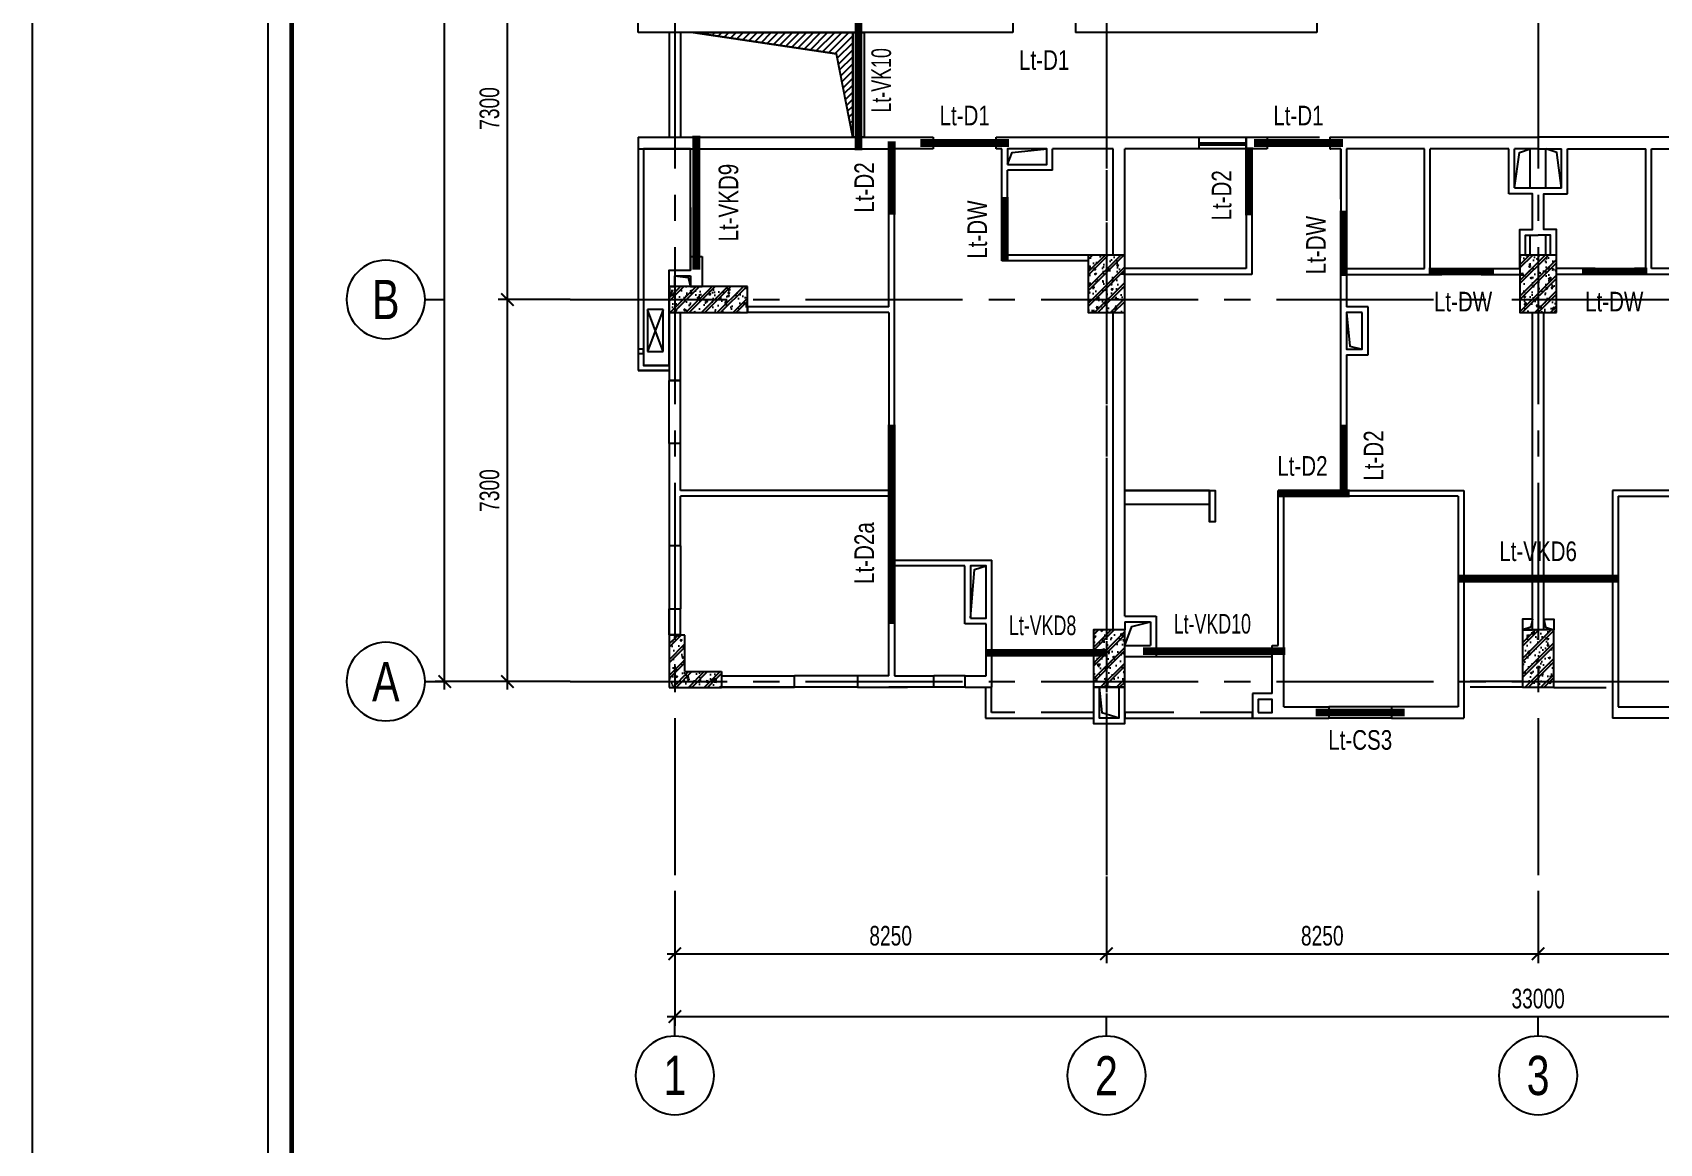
# Model space of a CAD drawing. Header units: millimetres. Extents: x 0 to 132458, y 0 to 365310.
# Drawn here: x 0 to 31096, y 18913 to 40137 of the extents above; entities that cross this region are included whole.
import ezdxf
from ezdxf.enums import TextEntityAlignment as Align

# ---------------------------------------------------------------- set-up
doc = ezdxf.new("R2010")
doc.units = ezdxf.units.MM
doc.header["$LTSCALE"] = 400
doc.header["$PDSIZE"] = -2
doc.linetypes.add('CENTER2', pattern=[1.125, 0.75, -0.125, 0.125, -0.125])
doc.linetypes.add('HIDDEN', pattern=[0.375, 0.25, -0.125])
doc.layers.get('0').update_dxf_attribs({"lineweight": 5})
doc.layers.get('Defpoints').update_dxf_attribs({"color": 2})
doc.layers.add('02.CDC.DIM', color=1, linetype='Continuous', lineweight=20)
for name, color, linetype in [('CDC-KHUNGTEN', 9, 'Continuous'), ('CDC.01.AXIS', 160, 'CENTER2'), ('CDC.02.DIM', 1, 'Continuous'), ('CDC.03.BORDER', 3, 'Continuous'), ('CDC.04.HIDDEN', 8, 'HIDDEN'), ('CDC.06.TEXT', 2, 'Continuous'), ('CDC.09.COLUMN', 4, 'Continuous'), ('CDC.10.HATCH', 9, 'Continuous'), ('CDC.11.NOTE', 8, 'Continuous'), ('CDC.12.PILE', 7, 'Continuous'), ('KCS_LANH_TO', 3, 'Continuous')]:
    doc.layers.add(name, color=color, linetype=linetype)
doc.styles.add('BIGTEXT', font='arial.ttf', dxfattribs={"width": 0.8})
doc.styles.add('KCS_SMTEXT', font='arial.ttf', dxfattribs={"width": 0.7})
doc.dimstyles.new('KCS_DIM150', dxfattribs={"dimscale": 150, "dimtxt": 2.5, "dimasz": 1.6, "dimexe": 1.2, "dimexo": 0, "dimgap": 1, "dimtad": 1, "dimdec": 0, "dimzin": 0, "dimdsep": 46, "dimtxsty": 'KCS_SMTEXT', "dimblk": 'ARCHTICK', "dimcen": 0, "dimdle": 1, "dimclrd": 256, "dimclre": 256, "dimclrt": 2, "dimadec": 0, "dimazin": 0, "dimtfac": 1, "dimtdec": 0, "dimtix": 1, "dimtmove": 2, "dimatfit": 3, "dimfxl": 1, "dimtolj": 1, "dimtzin": 0, "dimarcsym": 0})
pattern_1 = [(50, (-5e-10, -1e-10), (358.63009, -31.376067), [37.5, -412.5]), (355, (-5e-10, -1e-10), (-69.37567, 376.09607), [30, -330]), (100.4514, (29.9, -2.6), (289.25469, 344.71977), [31.870095, -350.571056]), (46.1842, (-5e-10, 100), (533.62052, -82.75951), [56.25, -618.75]), (96.6356, (44.47, 93.1), (467.33135, 487.05894), [47.80514, -525.8565]), (351.1842, (-5e-10, 100), (467.33097, 487.0593), [45, -495]), (21, (50, 75), (298.453526, -201.309445), [37.5, -412.5]), (326, (50, 75), (121.657666, 362.57502), [30, -330]), (71.4514, (74.87, 58.22), (420.111314, 161.26525), [31.870095, -350.571056]), (37.5, (-5e-10, -1e-10), (6.079928, 166.446927), [0, -326, 0, -335, 0, -331.25]), (7.5, (-5e-10, -1e-10), (131.534769, 197.205856), [0, -191, 0, -318.5, 0, -126.25]), (327.5, (-111.5, -1e-10), (266.911218, -11.277436), [0, -125, 0, -390, 0, -517.5]), (317.5, (-161.5, -1e-10), (291.593085, 50.05249), [0, -162.5, 0, -259, 0, -367.5]), (45, (-5e-10, -1e-10), (-150.26019, 150.26019), []), (45, (-5e-10, 61.25), (-150.26019, 150.26019), [])]

# ---------------------------------------------------------------- blocks, each defined once
blk = doc.blocks.new('_ArchTick')
at = {"color": 0, "linetype": 'ByBlock', "const_width": 0.15}
blk.add_lwpolyline([(-0.5, -0.5), (0.5, 0.5)], dxfattribs=at)
blk = doc.blocks.new('*D34')
at = {"layer": 'CDC.02.DIM', "lineweight": -2, "ltscale": 10, "transparency": 16777216}
for p, q in [((12277, 23737), (12277, 21157)), ((45277, 23737), (45277, 21157)), ((12127, 21337), (45427, 21337))]:
    blk.add_line(p, q, dxfattribs=at)
at = {"layer": 'Defpoints', "color": 0, "ltscale": 10, "transparency": 16777216}
for p in [(12277, 23737), (45277, 23737), (45277, 21337)]:
    blk.add_point(p, dxfattribs=at)
at = {"layer": 'CDC.02.DIM', "lineweight": -2, "ltscale": 10, "transparency": 16777216, "xscale": 240, "yscale": 240, "zscale": 240, "rotation": 180}
blk.add_blockref('_ArchTick', (12277, 21337), dxfattribs=at)
at = {"layer": 'CDC.02.DIM', "lineweight": -2, "ltscale": 10, "transparency": 16777216, "xscale": 240, "yscale": 240, "zscale": 240}
blk.add_blockref('_ArchTick', (45277, 21337), dxfattribs=at)
at = {"layer": 'CDC.02.DIM', "color": 2, "ltscale": 10, "transparency": 16777216, "insert": (28777, 21679), "char_height": 375, "attachment_point": 5, "style": 'KCS_SMTEXT'}
blk.add_mtext('\\A1;33000', dxfattribs=at)
blk = doc.blocks.new('*D37')
at = {"layer": 'CDC.02.DIM', "lineweight": -2, "ltscale": 10, "transparency": 16777216}
for p, q in [((12277, 23737), (12277, 22357)), ((20527, 23737), (20527, 22357)), ((12127, 22537), (20677, 22537))]:
    blk.add_line(p, q, dxfattribs=at)
at = {"layer": 'Defpoints', "color": 0, "ltscale": 10, "transparency": 16777216}
for p in [(12277, 23737), (20527, 23737), (20527, 22537)]:
    blk.add_point(p, dxfattribs=at)
at = {"layer": 'CDC.02.DIM', "lineweight": -2, "ltscale": 10, "transparency": 16777216, "xscale": 240, "yscale": 240, "zscale": 240, "rotation": 180}
blk.add_blockref('_ArchTick', (12277, 22537), dxfattribs=at)
at = {"layer": 'CDC.02.DIM', "lineweight": -2, "ltscale": 10, "transparency": 16777216, "xscale": 240, "yscale": 240, "zscale": 240}
blk.add_blockref('_ArchTick', (20527, 22537), dxfattribs=at)
at = {"layer": 'CDC.02.DIM', "color": 2, "ltscale": 10, "transparency": 16777216, "insert": (16402, 22879), "char_height": 375, "attachment_point": 5, "style": 'KCS_SMTEXT'}
blk.add_mtext('\\A1;8250', dxfattribs=at)
blk = doc.blocks.new('*D38')
at = {"layer": 'CDC.02.DIM', "lineweight": -2, "ltscale": 10, "transparency": 16777216}
for p, q in [((20527, 23737), (20527, 22357)), ((28777, 23737), (28777, 22357)), ((20377, 22537), (28927, 22537))]:
    blk.add_line(p, q, dxfattribs=at)
at = {"layer": 'Defpoints', "color": 0, "ltscale": 10, "transparency": 16777216}
for p in [(20527, 23737), (28777, 23737), (28777, 22537)]:
    blk.add_point(p, dxfattribs=at)
at = {"layer": 'CDC.02.DIM', "lineweight": -2, "ltscale": 10, "transparency": 16777216, "xscale": 240, "yscale": 240, "zscale": 240, "rotation": 180}
blk.add_blockref('_ArchTick', (20527, 22537), dxfattribs=at)
at = {"layer": 'CDC.02.DIM', "lineweight": -2, "ltscale": 10, "transparency": 16777216, "xscale": 240, "yscale": 240, "zscale": 240}
blk.add_blockref('_ArchTick', (28777, 22537), dxfattribs=at)
at = {"layer": 'CDC.02.DIM', "color": 2, "ltscale": 10, "transparency": 16777216, "insert": (24652, 22879), "char_height": 375, "attachment_point": 5, "style": 'KCS_SMTEXT'}
blk.add_mtext('\\A1;8250', dxfattribs=at)
blk = doc.blocks.new('*D39')
at = {"layer": 'CDC.02.DIM', "lineweight": -2, "ltscale": 10, "transparency": 16777216}
for p, q in [((28777, 23737), (28777, 22357)), ((37027, 23737), (37027, 22357)), ((28627, 22537), (37177, 22537))]:
    blk.add_line(p, q, dxfattribs=at)
at = {"layer": 'Defpoints', "color": 0, "ltscale": 10, "transparency": 16777216}
for p in [(28777, 23737), (37027, 23737), (37027, 22537)]:
    blk.add_point(p, dxfattribs=at)
at = {"layer": 'CDC.02.DIM', "lineweight": -2, "ltscale": 10, "transparency": 16777216, "xscale": 240, "yscale": 240, "zscale": 240, "rotation": 180}
blk.add_blockref('_ArchTick', (28777, 22537), dxfattribs=at)
at = {"layer": 'CDC.02.DIM', "lineweight": -2, "ltscale": 10, "transparency": 16777216, "xscale": 240, "yscale": 240, "zscale": 240}
blk.add_blockref('_ArchTick', (37027, 22537), dxfattribs=at)
at = {"layer": 'CDC.02.DIM', "color": 2, "ltscale": 10, "transparency": 16777216, "insert": (32902, 22879), "char_height": 375, "attachment_point": 5, "style": 'KCS_SMTEXT'}
blk.add_mtext('\\A1;8250', dxfattribs=at)
blk = doc.blocks.new('c1')
at = {"layer": 'CDC.10.HATCH'}
h = blk.add_hatch(dxfattribs=at)
h.set_pattern_fill('CHAU-01', color=256, scale=50, angle=270, style=0, pattern_type=2)
h.set_pattern_definition([(320, (0, 0), (-31.376067, -358.63009), [37.5, -412.5]), (265, (0, 0), (376.09607, 69.37567), [30, -330]), (10.4514, (-2.6, -29.9), (344.71977, -289.25469), [31.870095, -350.571056]), (316.1842, (100, -2e-14), (-82.75951, -533.62052), [56.25, -618.75]), (6.6356, (93.1, -44.47), (487.05894, -467.33135), [47.80514, -525.8565]), (261.1842, (100, -2e-14), (487.0593, -467.33097), [45, -495]), (291, (75, -50), (-201.309445, -298.453526), [37.5, -412.5]), (236, (75, -50), (362.57502, -121.657666), [30, -330]), (341.4514, (58.22, -74.87), (161.26525, -420.111314), [31.870095, -350.571056]), (307.5, (0, 0), (166.446927, -6.079928), [0, -326, 0, -335, 0, -331.25]), (277.5, (0, 0), (197.205856, -131.534769), [0, -191, 0, -318.5, 0, -126.25]), (237.5, (2e-14, 111.5), (-11.277436, -266.911218), [0, -125, 0, -390, 0, -517.5]), (227.5, (3e-14, 161.5), (50.05249, -291.593085), [0, -162.5, 0, -259, 0, -367.5]), (315, (0, 0), (150.26019, 150.26019), []), (315, (61.25, -1e-14), (150.26019, 150.26019), [])])
h.paths.add_polyline_path([(1749356, 307321), (1748756, 307321), (1748756, 306221), (1749356, 306221)])
at = {"layer": 'CDC.09.COLUMN', "ltscale": 2000, "elevation": 0}
blk.add_lwpolyline([(1749356, 307321), (1749356, 306221), (1748756, 306221), (1748756, 307321)], close=True, dxfattribs=at)
blk = doc.blocks.new('TANG DH')
at = {"layer": 'CDC.10.HATCH'}
h = blk.add_hatch(dxfattribs=at)
h.set_pattern_fill('CHAU-01', color=256, scale=50, style=0, pattern_type=2)
h.set_pattern_definition([(50, (300, -1e-10), (358.63009, -31.376067), [37.5, -412.5]), (355, (300, -1e-10), (-69.37567, 376.09607), [30, -330]), (100.4514, (329.9, -2.6), (289.25469, 344.71977), [31.870095, -350.571056]), (46.1842, (300, 100), (533.62052, -82.75951), [56.25, -618.75]), (96.6356, (344.47, 93.1), (467.33135, 487.05894), [47.80514, -525.8565]), (351.1842, (300, 100), (467.33097, 487.0593), [45, -495]), (21, (350, 75), (298.453526, -201.309445), [37.5, -412.5]), (326, (350, 75), (121.657666, 362.57502), [30, -330]), (71.4514, (374.87, 58.22), (420.111314, 161.26525), [31.870095, -350.571056]), (37.5, (300, -1e-10), (6.079928, 166.446927), [0, -326, 0, -335, 0, -331.25]), (7.5, (300, -1e-10), (131.534769, 197.205856), [0, -191, 0, -318.5, 0, -126.25]), (327.5, (188.5, -1e-10), (266.911218, -11.277436), [0, -125, 0, -390, 0, -517.5]), (317.5, (138.5, -1e-10), (291.593085, 50.05249), [0, -162.5, 0, -259, 0, -367.5]), (45, (300, -1e-10), (-150.26019, 150.26019), []), (45, (300, 61.25), (-150.26019, 150.26019), [])])
h.paths.add_polyline_path([(1747672, 270400), (1746972, 270400), (1746972, 269300), (1747672, 269300)])
h = blk.add_hatch(dxfattribs=at)
h.set_pattern_fill('CHAU-01', color=256, scale=50, style=0, pattern_type=2)
h.set_pattern_definition([(50, (600, -1e-10), (358.63009, -31.376067), [37.5, -412.5]), (355, (600, -1e-10), (-69.37567, 376.09607), [30, -330]), (100.4514, (629.9, -2.6), (289.25469, 344.71977), [31.870095, -350.571056]), (46.1842, (600, 100), (533.62052, -82.75951), [56.25, -618.75]), (96.6356, (644.47, 93.1), (467.33135, 487.05894), [47.80514, -525.8565]), (351.1842, (600, 100), (467.33097, 487.0593), [45, -495]), (21, (650, 75), (298.453526, -201.309445), [37.5, -412.5]), (326, (650, 75), (121.657666, 362.57502), [30, -330]), (71.4514, (674.87, 58.22), (420.111314, 161.26525), [31.870095, -350.571056]), (37.5, (600, -1e-10), (6.079928, 166.446927), [0, -326, 0, -335, 0, -331.25]), (7.5, (600, -1e-10), (131.534769, 197.205856), [0, -191, 0, -318.5, 0, -126.25]), (327.5, (488.5, -1e-10), (266.911218, -11.277436), [0, -125, 0, -390, 0, -517.5]), (317.5, (438.5, -1e-10), (291.593085, 50.05249), [0, -162.5, 0, -259, 0, -367.5]), (45, (600, -1e-10), (-150.26019, 150.26019), []), (45, (600, 61.25), (-150.26019, 150.26019), [])])
h.paths.add_polyline_path([(1755923, 270400), (1755223, 270400), (1755223, 269300), (1755923, 269300)])
h = blk.add_hatch(dxfattribs=at)
h.set_pattern_fill('CHAU-01', color=256, scale=50, style=0, pattern_type=2)
h.set_pattern_definition(pattern_1)
h.paths.add_polyline_path([(1739073, 269800), (1738963, 269800), (1738963, 269550), (1739073, 269550)])
h.paths.add_polyline_path([(1739073, 269550), (1738963, 269550), (1738963, 269300), (1739073, 269300)])
h.paths.add_polyline_path([(1740463, 269550), (1739073, 269550), (1739073, 269300), (1740463, 269300)])
h.paths.add_polyline_path([(1740463, 269800), (1739073, 269800), (1739073, 269550), (1740463, 269550)])
h = blk.add_hatch(dxfattribs=at)
h.set_pattern_fill('CHAU-01', color=256, scale=50, style=0, pattern_type=2)
h.set_pattern_definition(pattern_1)
h.paths.add_polyline_path([(1739263, 262440), (1739963, 262440), (1739963, 262250), (1739073, 262250), (1739073, 263140), (1739263, 263140)])
h.paths.add_polyline_path([(1739073, 262250), (1738963, 262250), (1738963, 263140), (1739073, 263140)])
h.paths.add_polyline_path([(1739073, 262140), (1738963, 262140), (1738963, 262250), (1739073, 262250)])
h.paths.add_polyline_path([(1739963, 262140), (1739073, 262140), (1739073, 262250), (1739963, 262250)])
at = {"layer": 'CDC.09.COLUMN', "ltscale": 2000}
for p, q in [((1739263, 263140), (1738963, 263140)), ((1738963, 263140), (1738963, 262140)), ((1739263, 262440), (1739263, 263140)), ((1739263, 262440), (1739963, 262440)), ((1739963, 262440), (1739963, 262140)), ((1738963, 262140), (1739963, 262140))]:
    blk.add_line(p, q, dxfattribs=at)
for points in [[(1747672, 269300), (1747672, 270400), (1746972, 270400), (1746972, 269300)], [(1755923, 269300), (1755923, 270400), (1755223, 270400), (1755223, 269300)], [(1740463, 269800), (1738963, 269800), (1738963, 269300), (1740463, 269300)]]:
    blk.add_lwpolyline(points, close=True, dxfattribs=at)
at = {"layer": 'CDC.10.HATCH', "xscale": -1, "rotation": 180}
for p in [(-1683, 569462), (6517, 569462)]:
    blk.add_blockref('c1', p, dxfattribs=at)
blk = doc.blocks.new('gtr')
at = {"ltscale": 10}
for points in [[(5360210, 783951), (5360430, 783951), (5360430, 784961), (5360210, 784961)], [(5360210, 783951), (5360430, 783951), (5360430, 784961), (5360210, 784961)], [(5360320, 783951), (5360366, 783951), (5360366, 784961), (5360320, 784961)]]:
    blk.add_lwpolyline(points, close=True, dxfattribs=at)
at = {"layer": 'CDC.03.BORDER', "ltscale": 10}
for p, q in [((5358880, 790341), (5351720, 790341)), ((5351720, 790341), (5351720, 790121)), ((5358880, 790121), (5358880, 790341)), ((5360080, 790121), (5360080, 790341)), ((5364690, 790341), (5360080, 790341)), ((5360080, 790121), (5360080, 790341)), ((5364690, 783841), (5364690, 790341)), ((5352310, 790121), (5351720, 790121)), ((5352310, 789711), (5352310, 790121)), ((5353110, 790121), (5352420, 790121)), ((5352420, 789821), (5352420, 790121)), ((5353110, 790121), (5353110, 789821)), ((5356250, 790121), (5353220, 790121)), ((5353220, 790121), (5353220, 789711)), ((5356250, 790121), (5356070, 790121)), ((5356250, 789521), (5356250, 790121)), ((5358880, 790121), (5356360, 790121)), ((5356360, 789521), (5356360, 790121)), ((5356360, 789521), (5356360, 790121)), ((5358880, 790121), (5358650, 790121)), ((5360320, 790121), (5360080, 790121)), ((5360080, 790121), (5360104, 790121)), ((5360320, 789551), (5360320, 790121)), ((5360430, 789551), (5360430, 790121)), ((5362208, 790121), (5360430, 790121)), ((5360430, 789631), (5360430, 790121)), ((5362208, 790121), (5361420, 790121)), ((5362208, 789301), (5362208, 790121)), ((5362618, 790121), (5362318, 790121)), ((5362618, 790121), (5362318, 790121)), ((5362318, 789411), (5362318, 790121)), ((5362618, 789411), (5362618, 790121)), ((5364470, 790121), (5362727, 790121)), ((5362728, 789301), (5362728, 790121)), ((5364470, 790121), (5364220, 790121)), ((5364220, 790121), (5364470, 790121)), ((5364470, 789891), (5364470, 790121)), ((5364470, 788001), (5364470, 790121)), ((5353220, 789711), (5352310, 789711)), ((5353110, 789821), (5352420, 789821)), ((5360430, 789551), (5360320, 789551)), ((5362618, 789411), (5362618, 789721)), ((5356360, 789521), (5356250, 789521)), ((5362405, 789301), (5362208, 789301)), ((5362618, 789411), (5362318, 789411)), ((5362405, 789301), (5362405, 788001)), ((5362728, 789301), (5362515, 789301)), ((5362515, 789301), (5362515, 787891)), ((5364470, 788001), (5364470, 789221)), ((5353220, 788391), (5355349, 788391)), ((5353220, 788281), (5353220, 788391)), ((5355349, 788281), (5355349, 788391)), ((5356249, 788391), (5356360, 788391)), ((5356249, 788273), (5356249, 788391)), ((5356360, 788391), (5356360, 785181)), ((5353220, 788281), (5355349, 788281)), ((5356250, 788281), (5356250, 785181)), ((5362405, 788001), (5361320, 788001)), ((5363265, 788001), (5364470, 788001)), ((5363265, 788001), (5363265, 787891)), ((5351720, 787291), (5351720, 787891)), ((5351940, 787891), (5351940, 787291)), ((5361320, 787891), (5362515, 787891)), ((5363265, 787891), (5364470, 787891)), ((5364470, 783951), (5364470, 787891)), ((5364470, 787891), (5364470, 783951)), ((5364470, 787883), (5364470, 783951)), ((5364470, 783951), (5364470, 787741)), ((5364470, 787741), (5364470, 783951)), ((5364470, 787733), (5364470, 783951)), ((5351940, 787291), (5351720, 787291)), ((5351940, 787291), (5351720, 787291)), ((5360320, 786841), (5360320, 785181)), ((5360430, 786841), (5360320, 786841)), ((5360430, 786841), (5360430, 784961)), ((5351720, 785841), (5351720, 784961)), ((5351720, 785841), (5351940, 785841)), ((5351940, 785181), (5351940, 785841)), ((5351720, 784961), (5357280, 784961)), ((5356250, 785181), (5351940, 785181)), ((5356360, 785181), (5357280, 785181)), ((5357280, 785181), (5357280, 784961)), ((5357280, 784961), (5357280, 785071)), ((5359780, 785181), (5359780, 784961)), ((5359780, 785181), (5360320, 785181)), ((5359780, 784961), (5360430, 784961)), ((5355450, 783951), (5356660, 783951)), ((5355450, 783841), (5355450, 783951)), ((5356770, 783951), (5357270, 783951)), ((5357380, 783951), (5364470, 783951))]:
    blk.add_line(p, q, dxfattribs=at)
at = {"layer": 'CDC.03.BORDER'}
for p, q in [((5351720, 788391), (5351720, 790121)), ((5351820, 788391), (5351820, 790121)), ((5355450, 783951), (5355450, 784961)), ((5355560, 783951), (5355560, 784961))]:
    blk.add_line(p, q, dxfattribs=at)
at = {"layer": 'CDC.03.BORDER', "ltscale": 10}
for points in [[(5360430, 788801), (5360320, 788801), (5360320, 788591), (5360430, 788591)], [(5360430, 787741), (5360320, 787741), (5360320, 787891), (5360430, 787891)]]:
    blk.add_lwpolyline(points, close=True, dxfattribs=at)
for points in [[(5356660, 783951), (5356660, 784263), (5357380, 784263), (5357380, 783951)], [(5356770, 783841), (5356770, 784153), (5357270, 784153), (5357270, 783841)]]:
    blk.add_lwpolyline(points, dxfattribs=at)
at = {"layer": 'CDC.04.HIDDEN', "ltscale": 10}
for p, q in [((5362318, 790121), (5362618, 789411)), ((5362318, 789411), (5362618, 790121))]:
    blk.add_line(p, q, dxfattribs=at)
at = {"layer": 'CDC.10.HATCH', "ltscale": 10}
for p, q in [((5353110, 788391), (5353110, 788391)), ((5357280, 784961), (5359780, 784961))]:
    blk.add_line(p, q, dxfattribs=at)
blk.add_lwpolyline([(5352420, 789821), (5352498, 790048), (5353110, 790121)], dxfattribs=at)
at = {"layer": 'CDC.12.PILE'}
for p, q in [((5351720, 785841), (5351720, 787291)), ((5351770, 785841), (5351770, 787291)), ((5351890, 785841), (5351890, 787291)), ((5351940, 785841), (5351940, 787291))]:
    blk.add_line(p, q, dxfattribs=at)
blk = doc.blocks.new('A$C4B5D719C')
at = {"layer": 'CDC.04.HIDDEN', "ltscale": 100}
for p, q in [((0, 0), (800, 300)), ((800, 0), (0, 300))]:
    blk.add_line(p, q, dxfattribs=at)
blk.add_lwpolyline([(800, 0), (800, 300), (0, 300), (0, 0)], close=True, dxfattribs=at)
blk = doc.blocks.new('can a4 new')
at = {"ltscale": 10}
blk.add_line((5297374, 881127), (5297964, 881127), dxfattribs=at)
at = {"layer": 'CDC.03.BORDER'}
for p, q in [((5304014, 887767), (5306074, 887767)), ((5297374, 876887), (5297374, 881127)), ((5297474, 876887), (5297474, 879797))]:
    blk.add_line(p, q, dxfattribs=at)
at = {"layer": 'CDC.03.BORDER', "ltscale": 10}
for p, q in [((5300364, 887177), (5298964, 887177)), ((5298964, 887177), (5300364, 887177)), ((5298964, 886957), (5298964, 887177)), ((5298964, 886957), (5300364, 886957)), ((5300364, 887177), (5300364, 886957)), ((5303024, 887177), (5302164, 887177)), ((5302164, 887177), (5302524, 887177)), ((5302164, 886957), (5302164, 885717)), ((5302274, 885717), (5302274, 886957)), ((5302274, 886767), (5302274, 886957)), ((5302274, 886957), (5303024, 886957)), ((5303024, 887177), (5303024, 886957)), ((5303624, 887177), (5304134, 887177)), ((5303624, 887177), (5303624, 886957)), ((5303624, 886957), (5304024, 886957)), ((5304024, 886957), (5304024, 885967)), ((5304134, 887177), (5304134, 884747)), ((5297964, 885677), (5297964, 886177)), ((5297964, 886177), (5297964, 885677)), ((5298184, 886177), (5297964, 886177)), ((5298184, 886177), (5298184, 885677)), ((5303614, 885967), (5303614, 884857)), ((5304024, 885967), (5303614, 885967)), ((5306454, 886077), (5306454, 880018)), ((5297964, 885677), (5298184, 885677)), ((5302164, 885717), (5302274, 885717)), ((5302274, 884967), (5302164, 884967)), ((5302164, 884967), (5302164, 884537)), ((5302274, 884857), (5302274, 884967)), ((5303614, 884857), (5302274, 884857)), ((5302274, 884747), (5302274, 884537)), ((5302274, 884747), (5304134, 884747)), ((5297964, 882517), (5297964, 884477)), ((5298184, 884477), (5297964, 884477)), ((5298184, 884477), (5298184, 883527)), ((5302164, 884537), (5302274, 884537)), ((5302164, 883527), (5298184, 883527)), ((5302164, 883637), (5302164, 883527)), ((5302164, 883637), (5302274, 883637)), ((5302274, 883637), (5302274, 883307)), ((5302164, 883417), (5298184, 883417)), ((5298184, 883417), (5298184, 882517)), ((5302164, 883417), (5302164, 883307)), ((5302164, 883307), (5302274, 883307)), ((5302164, 883307), (5302274, 883307)), ((5298184, 882877), (5298184, 882517)), ((5298184, 882517), (5297964, 882517)), ((5298184, 882517), (5297964, 882517)), ((5298184, 882517), (5297964, 882517)), ((5302164, 882407), (5302274, 882407)), ((5302164, 880017), (5302164, 882407)), ((5302274, 882407), (5302274, 877897)), ((5302274, 882407), (5302274, 877897)), ((5297964, 880017), (5297964, 881317)), ((5298184, 881317), (5297964, 881317)), ((5298184, 881317), (5297964, 881317)), ((5298184, 881317), (5298184, 880017)), ((5302164, 880017), (5299464, 880017)), ((5302164, 880017), (5299464, 880017)), ((5299464, 879907), (5299464, 880017)), ((5302164, 879907), (5299464, 879907)), ((5302164, 879907), (5302164, 877897)), ((5297964, 879518), (5297964, 879208)), ((5297964, 879518), (5298074, 879518)), ((5298074, 879518), (5298074, 879318)), ((5298374, 879518), (5298594, 879518)), ((5298374, 879318), (5298374, 879518)), ((5298594, 878947), (5298594, 879518)), ((5297964, 879208), (5298374, 879208)), ((5298074, 879318), (5298374, 879318)), ((5298374, 878947), (5298374, 879208)), ((5298374, 878947), (5298594, 878947)), ((5304324, 879028), (5304324, 878808)), ((5305973, 879028), (5304324, 879028)), ((5304434, 878808), (5304324, 878808)), ((5304434, 878918), (5304434, 878808)), ((5305973, 878918), (5304434, 878918)), ((5304434, 878808), (5304434, 878808)), ((5306454, 878918), (5306454, 876887)), ((5302164, 877897), (5302274, 877897)), ((5304324, 878058), (5304324, 876887)), ((5304324, 878058), (5304434, 878058)), ((5304434, 878058), (5304434, 877297)), ((5305294, 877297), (5304434, 877297)), ((5305294, 877297), (5305294, 876887)), ((5302164, 876997), (5302164, 876887)), ((5302164, 876997), (5302274, 876997)), ((5302164, 876997), (5302274, 876997)), ((5302274, 876997), (5302274, 876887)), ((5302274, 876997), (5302274, 876887)), ((5297374, 876667), (5297374, 876887)), ((5297374, 876887), (5302164, 876887)), ((5303014, 876887), (5302274, 876887)), ((5303014, 876667), (5303014, 876887)), ((5304214, 876887), (5304214, 876667)), ((5304324, 876887), (5304214, 876887)), ((5304214, 876667), (5306674, 876667)), ((5306454, 876887), (5305294, 876887))]:
    blk.add_line(p, q, dxfattribs=at)
at = {"layer": 'CDC.03.BORDER', "color": 8}
for p, q in [((5301564, 887177), (5300364, 887177)), ((5301564, 886957), (5300364, 886957)), ((5303624, 887177), (5303024, 887177)), ((5303624, 886957), (5303024, 886957)), ((5297964, 884477), (5297964, 885677)), ((5298184, 884477), (5298184, 885677)), ((5297964, 882517), (5297964, 881317)), ((5298184, 882517), (5298184, 881317))]:
    blk.add_line(p, q, dxfattribs=at)
at = {"layer": 'CDC.03.BORDER', "ltscale": 10}
for points in [[(5306074, 887177), (5306074, 887597), (5306074, 887597), (5306074, 887868), (5306674, 887868), (5306674, 887598), (5306674, 887598), (5306674, 887177)], [(5306184, 887177), (5306184, 887597), (5306184, 887757), (5306564, 887758), (5306564, 887598), (5306564, 887177)], [(5303724, 885857), (5304024, 885857), (5304024, 884857), (5303724, 884857)], [(5304434, 877187), (5305184, 877187), (5305184, 876887), (5304434, 876887)]]:
    blk.add_lwpolyline(points, close=True, dxfattribs=at)
for points in [[(5298964, 887177), (5300364, 887177)], [(5302164, 886957), (5301564, 886957), (5301564, 887177), (5302164, 887177), (5302164, 887177)], [(5297964, 886177), (5297964, 885677)], [(5297964, 882517), (5297964, 882517)], [(5297964, 881317), (5298184, 881317)], [(5304324, 878808), (5304324, 878808)], [(5297374, 876667), (5303014, 876667)]]:
    blk.add_lwpolyline(points, dxfattribs=at)
at = {"layer": 'CDC.04.HIDDEN', "ltscale": 10}
for p, q in [((5304014, 887177), (5304014, 887767)), ((5297964, 881127), (5297374, 881127)), ((5297964, 881027), (5297474, 881027))]:
    blk.add_line(p, q, dxfattribs=at)
for points in [[(5304014, 887177), (5304014, 887767), (5306074, 887767)], [(5306074, 887657), (5304124, 887657), (5304124, 887177)]]:
    blk.add_lwpolyline(points, dxfattribs=at)
blk.add_lwpolyline([(5297474, 880717), (5297374, 880717), (5297374, 880797), (5297474, 880797)], close=True, dxfattribs=at)
at = {"layer": 'CDC.10.HATCH', "ltscale": 10}
blk.add_line((5298374, 878007, 0), (5298374, 878947, 0), dxfattribs=at)
for points in [[(5306184, 887177), (5306238, 887656), (5306564, 887758)], [(5303724, 885857), (5303800, 884927), (5304024, 884857)], [(5298074, 879318), (5298328, 879345), (5298374, 879518)], [(5304434, 877187), (5304520, 876959), (5305184, 876887)]]:
    blk.add_lwpolyline(points, dxfattribs=at)
blk.add_lwpolyline([(5298374, 876887), (5297474, 876887), (5297474, 881027), (5297964, 881027), (5297964, 879208), (5298374, 879208)], close=True, dxfattribs=at)
at = {"layer": 'CDC.04.HIDDEN', "ltscale": 10, "xscale": -1, "rotation": 90}
blk.add_blockref('A$C4B5D719C', (5297850, 880759), dxfattribs=at)
blk = doc.blocks.new('can A3-1')
at = {"ltscale": 10}
for p, q in [((5379856, 584508), (5379856, 583908)), ((5379966, 584508), (5379966, 583908)), ((5381056, 581328), (5381056, 581328))]:
    blk.add_line(p, q, dxfattribs=at)
at = {"layer": 'CDC.03.BORDER', "ltscale": 10}
for p, q in [((5378036, 591258), (5379656, 591258)), ((5379656, 591038), (5379656, 591258)), ((5380556, 591258), (5380956, 591258)), ((5380556, 591038), (5380556, 591258)), ((5380956, 591258), (5380956, 591038)), ((5382156, 591258), (5386136, 591258)), ((5382156, 591258), (5382586, 591258)), ((5382156, 591258), (5382156, 591038)), ((5379656, 591038), (5378236, 591038)), ((5378236, 588748), (5378236, 591038)), ((5380556, 591038), (5380556, 590818)), ((5380956, 591038), (5380666, 591038)), ((5380666, 591038), (5380666, 590818)), ((5382366, 591038), (5382156, 591038)), ((5382156, 591038), (5382176, 591038)), ((5382366, 591038), (5382366, 589608)), ((5382366, 590074), (5382366, 591038)), ((5382476, 591038), (5382476, 589608)), ((5383966, 591038), (5382476, 591038)), ((5383966, 588748), (5383966, 591038)), ((5384076, 588748), (5384076, 591038)), ((5385576, 591038), (5384076, 591038)), ((5385576, 590178), (5385576, 591038)), ((5386136, 591038), (5385686, 591038)), ((5385686, 590288), (5385686, 591038)), ((5385986, 590288), (5385986, 591038)), ((5380556, 590818), (5380666, 590818)), ((5385686, 590288), (5386136, 590288)), ((5380556, 589918), (5380556, 588748)), ((5380556, 589918), (5380666, 589918)), ((5380666, 589918), (5380666, 588638)), ((5382476, 589608), (5382366, 589608)), ((5385986, 589008), (5385986, 589388)), ((5380556, 588748), (5378236, 588748)), ((5382366, 585518), (5382366, 588858)), ((5382366, 588858), (5382476, 588858)), ((5382476, 588858), (5382476, 588748)), ((5382476, 588748), (5383966, 588748)), ((5384076, 588748), (5384296, 588748)), ((5384296, 588748), (5384296, 588638)), ((5385046, 588748), (5385786, 588748)), ((5385046, 588748), (5385046, 588638)), ((5378236, 582108), (5378236, 588638)), ((5380666, 588638), (5378236, 588638)), ((5382366, 588638), (5382366, 588638)), ((5382476, 588638), (5384296, 588638)), ((5382476, 588638), (5382476, 588018)), ((5385046, 588638), (5385786, 588638)), ((5382886, 588018), (5382476, 588018)), ((5382886, 587098), (5382886, 588018)), ((5386026, 582878), (5386026, 587908)), ((5386026, 582878), (5386026, 587498)), ((5382476, 587098), (5382476, 585518)), ((5382476, 587098), (5382886, 587098)), ((5382476, 585518), (5382366, 585518)), ((5382366, 584508), (5382366, 584618)), ((5382476, 584618), (5382366, 584618)), ((5382476, 584618), (5382476, 584508)), ((5381166, 581548), (5381166, 584508)), ((5381166, 584508), (5381386, 584508)), ((5381276, 580378), (5381276, 584398)), ((5381386, 584398), (5381276, 584398)), ((5381386, 584398), (5381386, 584508)), ((5382286, 584508), (5382366, 584508)), ((5382286, 584398), (5382286, 584508)), ((5384606, 584398), (5382286, 584398)), ((5382476, 584508), (5384716, 584508)), ((5384606, 584398), (5384606, 580378)), ((5384716, 584508), (5384716, 580158)), ((5386026, 581848), (5386026, 582768)), ((5386026, 581848), (5386026, 582768)), ((5378236, 582108), (5378836, 582108)), ((5378236, 581998), (5378726, 581998)), ((5378236, 581998), (5378236, 581848)), ((5378726, 581998), (5378726, 581548)), ((5378836, 582108), (5378836, 581328)), ((5378236, 581548), (5378726, 581548)), ((5378236, 581328), (5378236, 581548)), ((5381056, 581328), (5381056, 581548)), ((5381056, 581548), (5381166, 581548)), ((5378836, 581328), (5378236, 581328)), ((5381056, 580628), (5381056, 581328)), ((5381056, 581328), (5381056, 581328)), ((5381056, 580628), (5380676, 580628)), ((5380676, 580628), (5380676, 580158)), ((5381276, 580378), (5382136, 580378)), ((5382136, 580378), (5382136, 580158)), ((5384606, 580378), (5383336, 580378)), ((5383336, 580378), (5383336, 580158)), ((5380676, 580158), (5382136, 580158)), ((5383336, 580158), (5384716, 580158))]:
    blk.add_line(p, q, dxfattribs=at)
at = {"layer": 'CDC.03.BORDER'}
for p, q in [((5379236, 584508), (5378236, 584508)), ((5378236, 584245), (5379856, 584245)), ((5378236, 580158), (5381056, 580158))]:
    blk.add_line(p, q, dxfattribs=at)
at = {"layer": 'CDC.03.BORDER', "color": 8}
for p, q in [((5383336, 580378), (5382136, 580378)), ((5383336, 580158), (5382136, 580158))]:
    blk.add_line(p, q, dxfattribs=at)
at = {"layer": 'CDC.03.BORDER', "ltscale": 10}
for points in [[(5379656, 591258), (5380556, 591258), (5380556, 591038), (5379656, 591038)], [(5382776, 587908), (5382476, 587908), (5382476, 587208), (5382776, 587208)], [(5379856, 584508), (5379966, 584508), (5379966, 583908), (5379856, 583908)], [(5385836, 581848), (5386026, 581848), (5386026, 582048), (5385836, 582048)], [(5380786, 580268), (5381056, 580268), (5381056, 580518), (5380786, 580518)]]:
    blk.add_lwpolyline(points, close=True, dxfattribs=at)
for points in [[(5385786, 588748), (5385786, 589498), (5386026, 589498), (5386026, 590178), (5385576, 590178)], [(5385896, 589008), (5385896, 589388), (5386136, 589388)], [(5386026, 582768), (5385886, 582768), (5385886, 582878), (5386026, 582878)]]:
    blk.add_lwpolyline(points, dxfattribs=at)
at = {"layer": 'CDC.03.BORDER'}
blk.add_lwpolyline([(5378236, 584508), (5379856, 584508), (5379856, 584508), (5378236, 584508)], close=True, dxfattribs=at)
at = {"layer": 'CDC.04.HIDDEN', "ltscale": 10}
for p, q in [((5380956, 591258), (5382156, 591258)), ((5381056, 581328), (5378836, 581328)), ((5385836, 580858), (5384716, 580858)), ((5385836, 580748), (5384716, 580748))]:
    blk.add_line(p, q, dxfattribs=at)
blk.add_lwpolyline([(5380676, 580268), (5378236, 580268), (5378236, 580158), (5380676, 580158)], close=True, dxfattribs=at)
at = {"layer": 'CDC.10.HATCH', "ltscale": 10}
for p, q in [((5379926, 581328, 0), (5378836, 581328, 0)), ((5381056, 581328), (5378836, 581328))]:
    blk.add_line(p, q, dxfattribs=at)
blk.add_lwpolyline([(5379656, 591148), (5380556, 591148), (5380556, 591105), (5379656, 591105)], close=True, dxfattribs=at)
for points in [[(5385686, 590288), (5385780, 590964), (5385986, 591038)], [(5382476, 587908), (5382540, 587265), (5382776, 587208)], [(5378236, 581548), (5378373, 581909), (5378726, 581998)], [(5386026, 582048), (5385997, 581900), (5385836, 581848)]]:
    blk.add_lwpolyline(points, dxfattribs=at)
blk = doc.blocks.new('thong tang')
at = {"layer": 'CDC.10.HATCH', "ltscale": 10}
h = blk.add_hatch(dxfattribs=at)
h.set_pattern_fill('ANSI31', color=256, scale=30, style=0)
h.set_pattern_definition([(45, (-248100.83, 358355.18), (-67.3519209, 67.3519209), [])])
h.paths.add_polyline_path([(5419456, 948890), (5419766, 947299), (5419766, 947359), (5419766, 949239), (5419766, 949299), (5416716, 949299)])
at = {"layer": 'CDC.03.BORDER', "ltscale": 10}
for p, q in [((5416256, 949299), (5416256, 947299)), ((5416476, 949299), (5416476, 947299))]:
    blk.add_line(p, q, dxfattribs=at)
blk.add_lwpolyline([(5419766, 949299), (5419986, 949299), (5419986, 947299), (5419766, 947299)], close=True, dxfattribs=at)
at = {"layer": 'CDC.10.HATCH', "ltscale": 10}
blk.add_lwpolyline([(5419856, 949299), (5419896, 949299), (5419896, 947299), (5419856, 947299)], close=True, dxfattribs=at)
at = {"layer": 'CDC.11.NOTE', "ltscale": 10}
blk.add_line((5416716, 949299), (5419456, 948890), dxfattribs=at)
blk.add_lwpolyline([(5416716, 949299), (5419766, 949299), (5419766, 947359), (5419766, 947299), (5419456, 948890)], close=True, dxfattribs=at)
blk = doc.blocks.new('ăn A3-1')
at = {"ltscale": 10}
for p, q in [((5389814, 796388), (5389814, 796388)), ((5390904, 793208), (5390904, 793808)), ((5391014, 793208), (5391014, 793808))]:
    blk.add_line(p, q, dxfattribs=at)
at = {"layer": 'CDC.03.BORDER', "ltscale": 10}
for p, q in [((5386154, 793208), (5386154, 797558)), ((5387534, 797558), (5386154, 797558)), ((5386264, 793318), (5386264, 797338)), ((5386264, 797338), (5387534, 797338)), ((5387534, 797338), (5387534, 797558)), ((5390194, 797558), (5388734, 797558)), ((5388734, 797338), (5388734, 797558)), ((5389594, 797338), (5388734, 797338)), ((5389594, 797338), (5389594, 793318)), ((5390194, 797088), (5390194, 797558)), ((5389814, 797088), (5390194, 797088)), ((5389814, 797088), (5389814, 796388)), ((5389814, 796388), (5389814, 796168)), ((5389814, 796388), (5389814, 796388)), ((5392034, 795608), (5392034, 796388)), ((5392034, 796388), (5392634, 796388)), ((5392634, 796388), (5392634, 796168)), ((5389704, 796168), (5389704, 793208)), ((5389814, 796168), (5389704, 796168)), ((5392634, 796168), (5392144, 796168)), ((5392144, 795718), (5392144, 796168)), ((5384844, 795868), (5384844, 794948)), ((5384844, 795868), (5384844, 794948)), ((5392634, 795718), (5392634, 795868)), ((5392634, 795608), (5392034, 795608)), ((5392634, 795718), (5392144, 795718)), ((5392634, 795608), (5392634, 789078)), ((5384844, 794838), (5384844, 790218)), ((5384844, 794838), (5384844, 789808)), ((5386264, 793318), (5388584, 793318)), ((5388584, 793318), (5388584, 793208)), ((5389484, 793318), (5389484, 793208)), ((5389484, 793318), (5389594, 793318)), ((5388394, 793208), (5386154, 793208)), ((5388394, 793098), (5388394, 793208)), ((5388394, 793098), (5388504, 793098)), ((5388504, 793208), (5388504, 793098)), ((5388584, 793208), (5388504, 793208)), ((5389704, 793208), (5389484, 793208)), ((5388394, 790618), (5388394, 792198)), ((5388394, 792198), (5388504, 792198)), ((5388504, 792198), (5388504, 788858)), ((5388394, 790618), (5387984, 790618)), ((5387984, 790618), (5387984, 789698)), ((5387984, 789698), (5388394, 789698)), ((5388394, 789078), (5388394, 789698)), ((5385824, 789078), (5385084, 789078)), ((5385824, 788968), (5385084, 788968)), ((5385824, 788968), (5385824, 789078)), ((5388394, 789078), (5386574, 789078)), ((5386574, 788968), (5386574, 789078)), ((5386794, 788968), (5386574, 788968)), ((5386794, 788968), (5386794, 786678)), ((5388394, 788968), (5386904, 788968)), ((5386904, 788968), (5386904, 786678)), ((5388394, 788858), (5388394, 788968)), ((5388504, 789078), (5388504, 789078)), ((5390204, 787798), (5390204, 789078)), ((5390204, 789078), (5392634, 789078)), ((5390314, 787798), (5390314, 788968)), ((5390314, 788968), (5392634, 788968)), ((5392634, 788968), (5392634, 787388)), ((5384884, 788708), (5384884, 788328)), ((5388504, 788858), (5388394, 788858)), ((5388394, 788108), (5388504, 788108)), ((5388394, 786678), (5388394, 788108)), ((5388504, 786678), (5388504, 788108)), ((5390314, 787798), (5390204, 787798)), ((5385184, 787428), (5384734, 787428)), ((5384884, 787428), (5384884, 786678)), ((5385184, 787428), (5385184, 786678)), ((5385294, 787538), (5385294, 786678)), ((5388504, 787641), (5388504, 786678)), ((5391724, 786678), (5391724, 787388)), ((5391724, 787388), (5392634, 787388)), ((5390204, 786678), (5390204, 786898)), ((5390314, 786898), (5390204, 786898)), ((5390314, 786678), (5390314, 786898)), ((5384734, 786678), (5385184, 786678)), ((5388714, 786458), (5384734, 786458)), ((5385294, 786678), (5386794, 786678)), ((5386904, 786678), (5388394, 786678)), ((5388714, 786458), (5388284, 786458)), ((5388504, 786678), (5388714, 786678)), ((5388714, 786678), (5388694, 786678)), ((5388714, 786458), (5388714, 786678)), ((5389914, 786458), (5389914, 786678)), ((5389914, 786678), (5390204, 786678)), ((5390314, 786458), (5389914, 786458)), ((5390314, 786678), (5390314, 786458)), ((5391214, 786678), (5391724, 786678)), ((5391214, 786678), (5391214, 786458)), ((5392834, 786458), (5391214, 786458))]:
    blk.add_line(p, q, dxfattribs=at)
at = {"layer": 'CDC.03.BORDER', "color": 8}
for p, q in [((5387534, 797558), (5388734, 797558)), ((5387534, 797338), (5388734, 797338))]:
    blk.add_line(p, q, dxfattribs=at)
at = {"layer": 'CDC.03.BORDER'}
for p, q in [((5392634, 797558), (5389814, 797558)), ((5391634, 793208), (5392634, 793208))]:
    blk.add_line(p, q, dxfattribs=at)
at = {"layer": 'CDC.03.BORDER', "ltscale": 10}
for points in [[(5390084, 797448), (5389814, 797448), (5389814, 797198), (5390084, 797198)], [(5385034, 795868), (5384844, 795868), (5384844, 795668), (5385034, 795668)], [(5391014, 793208), (5390904, 793208), (5390904, 793808), (5391014, 793808)], [(5388094, 789808), (5388394, 789808), (5388394, 790508), (5388094, 790508)], [(5391834, 787278), (5392634, 787278), (5392634, 786678), (5391834, 786678)], [(5391214, 786458), (5390314, 786458), (5390314, 786678), (5391214, 786678)]]:
    blk.add_lwpolyline(points, close=True, dxfattribs=at)
for points in [[(5384844, 794948), (5384984, 794948), (5384984, 794838), (5384844, 794838)], [(5385084, 788968), (5385084, 788218), (5384844, 788218), (5384844, 787538), (5385294, 787538)], [(5384974, 788708), (5384974, 788328), (5384734, 788328)]]:
    blk.add_lwpolyline(points, dxfattribs=at)
at = {"layer": 'CDC.03.BORDER'}
blk.add_lwpolyline([(5392634, 793208), (5391014, 793208), (5391014, 793208), (5392634, 793208)], close=True, dxfattribs=at)
at = {"layer": 'CDC.04.HIDDEN', "ltscale": 10}
for p, q in [((5385034, 796968), (5386154, 796968)), ((5385034, 796858), (5386154, 796858)), ((5389914, 786458), (5388714, 786458))]:
    blk.add_line(p, q, dxfattribs=at)
blk.add_lwpolyline([(5390194, 797448), (5392634, 797448), (5392634, 797558), (5390194, 797558)], close=True, dxfattribs=at)
at = {"layer": 'CDC.10.HATCH', "ltscale": 10}
for points in [[(5392634, 796168), (5392497, 795806), (5392144, 795718)], [(5384844, 795668), (5384873, 795816), (5385034, 795868)], [(5388394, 789808), (5388330, 790450), (5388094, 790508)], [(5385184, 787428), (5385090, 786751), (5384884, 786678)], [(5391834, 787278), (5391943, 786789), (5392634, 786678)]]:
    blk.add_lwpolyline(points, dxfattribs=at)
blk.add_lwpolyline([(5391214, 786568), (5390314, 786568), (5390314, 786611), (5391214, 786611)], close=True, dxfattribs=at)
blk = doc.blocks.new('_Axis name')
at = {"layer": 'CDC.02.DIM'}
blk.add_line((0, 2.5), (0, 0), dxfattribs=at)
blk.add_circle((0, 7.5), 5, dxfattribs=at)
at = {"layer": 'CDC.02.DIM', "style": 'BIGTEXT', "width": 0.75}
blk.add_attdef('.', text='', height=5, dxfattribs=at).set_placement((0, 7.5), align=Align.MIDDLE)
blk = doc.blocks.new('*D48')
at = {"layer": 'CDC.02.DIM', "lineweight": -2, "ltscale": 10, "transparency": 16777216}
for p, q in [((9077, 27587), (9077, 35187)), ((10277, 35037), (8897, 35037)), ((10277, 27737), (8897, 27737))]:
    blk.add_line(p, q, dxfattribs=at)
at = {"layer": 'Defpoints', "color": 0, "ltscale": 10, "transparency": 16777216}
for p in [(9077, 35037), (10277, 35037), (10277, 27737)]:
    blk.add_point(p, dxfattribs=at)
at = {"layer": 'CDC.02.DIM', "lineweight": -2, "ltscale": 10, "transparency": 16777216, "xscale": 240, "yscale": 240, "zscale": 240}
for p, rotation in [((9077, 35037), 90), ((9077, 27737), 270)]:
    blk.add_blockref('_ArchTick', p, dxfattribs=dict(at, rotation=rotation))
at = {"layer": 'CDC.02.DIM', "color": 2, "ltscale": 10, "transparency": 16777216, "insert": (8735, 31387), "char_height": 375, "attachment_point": 5, "rotation": 90, "style": 'KCS_SMTEXT'}
blk.add_mtext('\\A1;7300', dxfattribs=at)
blk = doc.blocks.new('*D49')
at = {"layer": 'CDC.02.DIM', "lineweight": -2, "ltscale": 10, "transparency": 16777216}
for p, q in [((10277, 42337), (8897, 42337)), ((9077, 34887), (9077, 42487)), ((10277, 35037), (8897, 35037))]:
    blk.add_line(p, q, dxfattribs=at)
at = {"layer": 'Defpoints', "color": 0, "ltscale": 10, "transparency": 16777216}
for p in [(9077, 42337), (10277, 42337), (10277, 35037)]:
    blk.add_point(p, dxfattribs=at)
at = {"layer": 'CDC.02.DIM', "lineweight": -2, "ltscale": 10, "transparency": 16777216, "xscale": 240, "yscale": 240, "zscale": 240}
for p, rotation in [((9077, 42337), 90), ((9077, 35037), 270)]:
    blk.add_blockref('_ArchTick', p, dxfattribs=dict(at, rotation=rotation))
at = {"layer": 'CDC.02.DIM', "color": 2, "ltscale": 10, "transparency": 16777216, "insert": (8735, 38687), "char_height": 375, "attachment_point": 5, "rotation": 90, "style": 'KCS_SMTEXT'}
blk.add_mtext('\\A1;7300', dxfattribs=at)
blk = doc.blocks.new('*D53')
at = {"layer": 'CDC.02.DIM', "lineweight": -2, "ltscale": 10, "transparency": 16777216}
for p, q in [((7877, 27587), (7877, 65687)), ((10277, 65537), (7697, 65537)), ((10277, 27737), (7697, 27737))]:
    blk.add_line(p, q, dxfattribs=at)
at = {"layer": 'Defpoints', "color": 0, "ltscale": 10, "transparency": 16777216}
for p in [(7877, 65537), (10277, 65537), (10277, 27737)]:
    blk.add_point(p, dxfattribs=at)
at = {"layer": 'CDC.02.DIM', "lineweight": -2, "ltscale": 10, "transparency": 16777216, "xscale": 240, "yscale": 240, "zscale": 240}
for p, rotation in [((7877, 65537), 90), ((7877, 27737), 270)]:
    blk.add_blockref('_ArchTick', p, dxfattribs=dict(at, rotation=rotation))
at = {"layer": 'CDC.02.DIM', "color": 2, "ltscale": 10, "transparency": 16777216, "insert": (7535, 46637), "char_height": 375, "attachment_point": 5, "rotation": 90, "style": 'KCS_SMTEXT'}
blk.add_mtext('\\A1;37800', dxfattribs=at)
blk = doc.blocks.new('Khung tên chuẩn')
at = {"layer": 'CDC-KHUNGTEN', "color": 8}
blk.add_lwpolyline([(75096, 1100), (83000, 1100), (83000, 58300), (3000, 58300), (3000, 1100), (75096, 1100)], dxfattribs=at)
at = {"layer": 'CDC-KHUNGTEN', "color": 255, "lineweight": 60}
blk.add_lwpolyline([(74900, 1400), (74900, 58000), (3300, 58000), (3300, 1400), (74900, 1400)], close=True, dxfattribs=at)
at = {"layer": 'Defpoints', "color": 1, "ltscale": 0.2}
blk.add_lwpolyline([(0, 0), (0, 59400), (84100, 59400), (84100, 0), (0, 0)], close=True, dxfattribs=at)

msp = doc.modelspace()

# ---------------------------------------------------------------- linework, layer by layer
at = {"layer": 'CDC.01.AXIS', "ltscale": 10}
for p, q in [((12276.8, 67537.5), (12276.8, 23737.5)), ((20526.8, 67537.5), (20526.8, 23737.5)), ((28776.8, 67537.5), (28776.8, 23737.5)), ((20526.8, 54511.3), (20526.8, 23737.5)), ((10276.8, 35037.5), (104277.1, 35037.5)), ((10276.8, 27737.5), (104277.1, 27737.5))]:
    msp.add_line(p, q, dxfattribs=at)
at = {"layer": 'KCS_LANH_TO', "color": 2, "linetype": 'ByBlock', "ltscale": 10, "const_width": 150}
for points in [[(15786.4, 37887.4), (15786.8, 40387.4)], [(12686.4, 35607.5), (12686.4, 38167.5)], [(16966.5, 38027.5), (18666.5, 38027.5)], [(23346.6, 38027.4), (25046.6, 38027.4)], [(21226.5, 28317.4), (23946.6, 28317.4)], [(24526.6, 27147.4), (26226.6, 27147.4)]]:
    msp.add_lwpolyline(points, dxfattribs=at)
at = {"layer": 'KCS_LANH_TO', "color": 1, "linetype": 'ByBlock', "ltscale": 10, "const_width": 150}
for points in [[(16421.5, 38057.5), (16421.5, 36657.5)], [(23251.7, 37947.4), (23251.7, 36647.4)], [(18581.5, 36997.4), (18581.5, 35777.4)], [(25061.4, 36737.4), (25061.6, 35487.4)], [(26686.6, 35572.4), (27936.6, 35572.4)], [(29616.5, 35572.5), (30866.5, 35572.5)], [(16421.5, 28837.5), (16421.5, 32647.6)], [(25061.6, 32647.5), (25061.6, 31277.5)], [(23806.6, 31332.5), (25176.6, 31332.5)], [(27246.6, 29702.4), (30306.5, 29702.4)], [(20526.6, 28287.5), (18227, 28287.5)]]:
    msp.add_lwpolyline(points, dxfattribs=at)

# ---------------------------------------------------------------- block references
at = {"xscale": 1.5, "yscale": 1.5, "zscale": 1.5}
msp.add_blockref('Khung tên chuẩn', (0, 0), dxfattribs=at)
at = {"layer": '02.CDC.DIM'}
ref = msp.add_blockref('_Axis name', (7876.8, 35037.5), dxfattribs=dict(at, xscale=-150, yscale=150, zscale=150, rotation=90))
ref.add_attrib('.', 'B', dxfattribs={"layer": 'CDC.02.DIM', "height": 750, "style": 'BIGTEXT', "width": 0.75}).set_placement((6751.8, 35037.5), align=Align.MIDDLE)
ref = msp.add_blockref('_Axis name', (7876.8, 27737.5), dxfattribs=dict(at, xscale=-150, yscale=150, zscale=150, rotation=90))
ref.add_attrib('.', 'A', dxfattribs={"layer": 'CDC.02.DIM', "height": 750, "style": 'BIGTEXT', "width": 0.75}).set_placement((6751.8, 27737.5), align=Align.MIDDLE)
ref = msp.add_blockref('_Axis name', (12276.8, 21337.5), dxfattribs=dict(at, xscale=-150, yscale=150, zscale=150, rotation=180))
ref.add_attrib('.', '1', dxfattribs={"layer": 'CDC.02.DIM', "height": 750, "style": 'BIGTEXT', "width": 0.75}).set_placement((12276.8, 20212.5), align=Align.MIDDLE)
ref = msp.add_blockref('_Axis name', (20526.8, 21337.5), dxfattribs=dict(at, xscale=-150, yscale=150, zscale=150, rotation=180))
ref.add_attrib('.', '2', dxfattribs={"layer": 'CDC.02.DIM', "height": 750, "style": 'BIGTEXT', "width": 0.75}).set_placement((20526.8, 20212.5), align=Align.MIDDLE)
ref = msp.add_blockref('_Axis name', (28776.8, 21337.5), dxfattribs=dict(at, xscale=-150, yscale=150, zscale=150, rotation=180))
ref.add_attrib('.', '3', dxfattribs={"layer": 'CDC.02.DIM', "height": 750, "style": 'BIGTEXT', "width": 0.75}).set_placement((28776.8, 20212.5), align=Align.MIDDLE)
at = {"layer": 'CDC.09.COLUMN'}
msp.add_blockref('TANG DH', (-1726796, -234512.9), dxfattribs=at)
at = {"layer": 'CDC.10.HATCH'}
for name, p in [('thong tang', (-5404089.9, -909161.9)), ('can A3-1', (-5357359.2, -553120.4))]:
    msp.add_blockref(name, p, dxfattribs=at)
at = {"layer": 'CDC.10.HATCH', "xscale": -1, "rotation": 180}
for name, p in [('gtr', (-5340143.6, 830478.6)), ('can a4 new', (-5285797.4, 914804.9)), ('ăn A3-1', (-5355957.6, 824595.4))]:
    msp.add_blockref(name, p, dxfattribs=at)

# ---------------------------------------------------------------- texts
at = {"layer": 'CDC.06.TEXT', "ltscale": 10, "style": 'KCS_SMTEXT'}
for s, rotation, width, p in [('Lt-VK10', 90, 0.65, (16408.6, 39224.7)), ('Lt-D1', 360, 0.75, (17816.5, 38365)), ('Lt-D1', 360, 0.75, (24196.6, 38364.9)), ('Lt-D2', 90, 0.75, (16084, 37177.5)), ('Lt-VKD9', 90, 0.75, (13488.9, 36887.5)), ('Lt-D2', 90, 0.75, (22914.2, 37027.4)), ('Lt-DW', 90, 0.75, (18244, 36372.4)), ('Lt-DW', 89.99308, 0.75, (24717.8, 36075.9)), ('Lt-DW', 0, 0.75, (27342.1, 34809.9)), ('Lt-DW', 0, 0.75, (30231.6, 34809.9)), ('Lt-D2', 90.00024, 0.75, (25819.4, 32055.4)), ('Lt-D2a', 90, 0.75, (16084, 30192.6)), ('Lt-CS3', 360, 0.75, (25376.6, 26434.9))]:
    msp.add_text(s, height=375, rotation=rotation, dxfattribs=dict(at, width=width)).set_placement(p, align=Align.CENTER)
for s, width, p in [('Lt-D1', 0.75, (19336.3, 39424.9)), ('Lt-D2', 0.75, (24272.2, 31670)), ('Lt-VKD6', 0.75, (28776.5, 30039.9)), ('Lt-VKD8', 0.65, (19306.8, 28625)), ('Lt-VKD10', 0.65, (22550.4, 28654.9))]:
    msp.add_text(s, height=375, dxfattribs=dict(at, width=width)).set_placement(p, align=Align.CENTER)

# ---------------------------------------------------------------- dimensions: what is measured, and where the dimension line sits
at = {"layer": 'CDC.02.DIM', "ltscale": 10}
for base, p1, p2, picture, middle in [((7876.8, 65537.5), (10276.8, 27737.5), (10276.8, 65537.5), '*D53', (7535.2, 46637.5)), ((9076.8, 42337.5), (10276.8, 35037.5), (10276.8, 42337.5), '*D49', (8735.2, 38687.5)), ((9076.8, 35037.5), (10276.8, 27737.5), (10276.8, 35037.5), '*D48', (8735.2, 31387.5))]:
    dim = msp.add_linear_dim(base=base, p1=p1, p2=p2, angle=90, dimstyle='KCS_DIM150', dxfattribs=at)
    dim.commit()
    dim.dimension.update_dxf_attribs({"geometry": picture, "text_midpoint": middle})
for base, p1, p2, picture, middle in [((45276.8, 21337.5), (12276.8, 23737.5), (45276.8, 23737.5), '*D34', (28776.8, 21679.1)), ((20526.8, 22537.5), (12276.8, 23737.5), (20526.8, 23737.5), '*D37', (16401.8, 22878.9)), ((28776.8, 22537.5), (20526.8, 23737.5), (28776.8, 23737.5), '*D38', (24651.8, 22878.9)), ((37026.8, 22537.5), (28776.8, 23737.5), (37026.8, 23737.5), '*D39', (32901.8, 22878.9))]:
    dim = msp.add_linear_dim(base=base, p1=p1, p2=p2, dimstyle='KCS_DIM150', dxfattribs=at)
    dim.commit()
    dim.dimension.update_dxf_attribs({"geometry": picture, "text_midpoint": middle})

doc.saveas('drawing.dxf')
